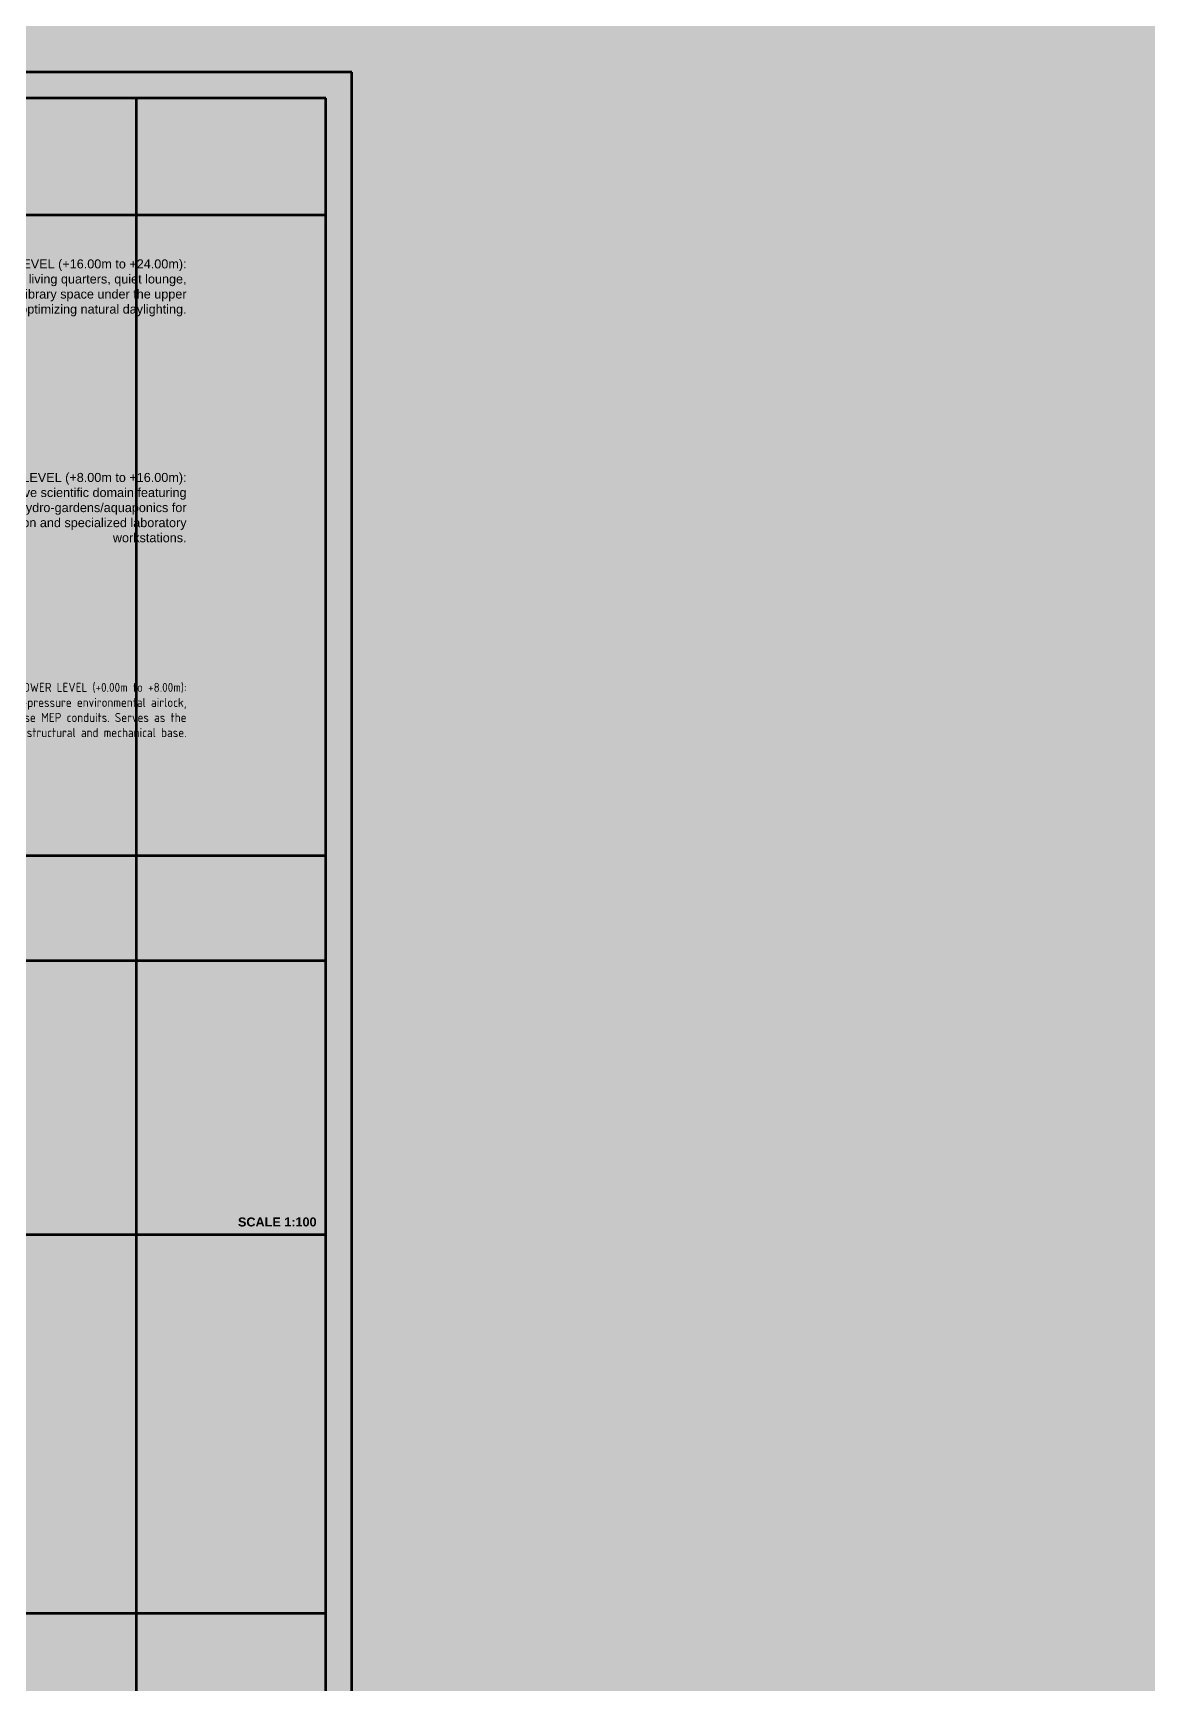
# Model space of a CAD drawing. Header units: millimetres. Extents: x 401 to 30661, y 2016 to 22119.
# Drawn here: x 26316 to 30661, y 8877 to 15267 of the extents above; entities that cross this region are included whole.
import ezdxf

# ---------------------------------------------------------------- set-up
doc = ezdxf.new("R2010")
doc.units = ezdxf.units.MM
doc.layers.add('BACKGROUND', color=7, linetype='Continuous', true_color=0x000000)
doc.layers.add('GLOW-CYAN', color=7, linetype='Continuous', lineweight=100, true_color=0x7debff, transparency=0.8)
doc.layers.add('LAYOUT', color=83, linetype='Continuous', lineweight=50, true_color=0x7debff, plot=False)
doc.layers.add('TEXTS', color=210, linetype='Continuous', lineweight=25, true_color=0xe0f9ff)
doc.styles.get("Standard").update_dxf_attribs({"font": 'arial.ttf'})

msp = doc.modelspace()

# ---------------------------------------------------------------- hatches: boundary and pattern name
at = {"layer": 'BACKGROUND'}
h = msp.add_hatch(color=256, dxfattribs=at)
h.dxf.hatch_style = 1
h.paths.add_polyline_path([(400.723, 2015.745), (30660.634, 2015.745), (30660.634, 22119.328), (400.723, 22119.328)])

# ---------------------------------------------------------------- linework, layer by layer
at = {"layer": 'GLOW-CYAN'}
for p, q in [((27449.126, 15014.575), (18649.126, 15014.575)), ((26715.793, 15014.575), (26715.793, 6214.575)), ((27449.126, 6214.575), (27449.126, 15014.575)), ((25982.46, 14563.023), (27449.126, 14563.023)), ((18649.126, 12081.241), (27449.126, 12081.241)), ((18649.126, 11674.75), (27449.126, 11674.75)), ((9550.723, 10614.575), (27449.126, 10614.575)), ((18449.126, 9147.908), (27449.126, 9147.908))]:
    msp.add_line(p, q, dxfattribs=at)
msp.add_lwpolyline([(27550.723, 15115.853), (18550.723, 15115.853), (18550.723, 6115.853), (27550.723, 6115.853)], close=True, dxfattribs=at)
at = {"layer": 'LAYOUT'}
for p, q in [((27449.126, 15014.575), (18649.126, 15014.575)), ((26715.793, 15014.575), (26715.793, 6214.575)), ((27449.126, 6214.575), (27449.126, 15014.575)), ((25982.46, 14563.023), (27449.126, 14563.023)), ((18649.126, 12081.241), (27449.126, 12081.241)), ((18649.126, 11674.75), (27449.126, 11674.75)), ((9550.723, 10614.575), (27449.126, 10614.575)), ((18449.126, 9147.908), (27449.126, 9147.908))]:
    msp.add_line(p, q, dxfattribs=at)
msp.add_lwpolyline([(27550.723, 15115.853), (18550.723, 15115.853), (18550.723, 6115.853), (27550.723, 6115.853)], close=True, dxfattribs=at)

# ---------------------------------------------------------------- texts
at = {"layer": 'TEXTS', "char_height": 35, "attachment_point": 1}
for s, insert, width in [('\\pxqr;UPPER LEVEL (+16.00m to +24.00m): \\P  Dedicated to private living quarters, quiet lounge, and archival library space under the upper polyhedral dome, optimizing natural daylighting.', (25789.773, 14390.296, 0.778), 1120.57677), ('\\pxqr;MID LEVEL (+8.00m to +16.00m): \\P  Houses the active scientific domain featuring climate-controlled hydro-gardens/aquaponics for local food production and specialized laboratory workstations.', (25789.773, 13563.287, 0.778), 1120.57677), ('\\pxqr;{\\fISOCP_IV50|b0|i0|c0|p2;LOWER LEVEL (+0.00m to +8.00m): \\P  Encloses the high-pressure environmental airlock, storage, and dense MEP conduits. Serves as the primary structural and mechanical base.}', (25789.773, 12750.359, 0.778), 1120.57677), ('\\pxql;{\\fArial|b1|i0|c0|p34;SCALE 1:100}', (27109.441, 10680.002), 1251.3724)]:
    msp.add_mtext(s, dxfattribs=dict(at, insert=insert, width=width))

doc.saveas('drawing.dxf')
